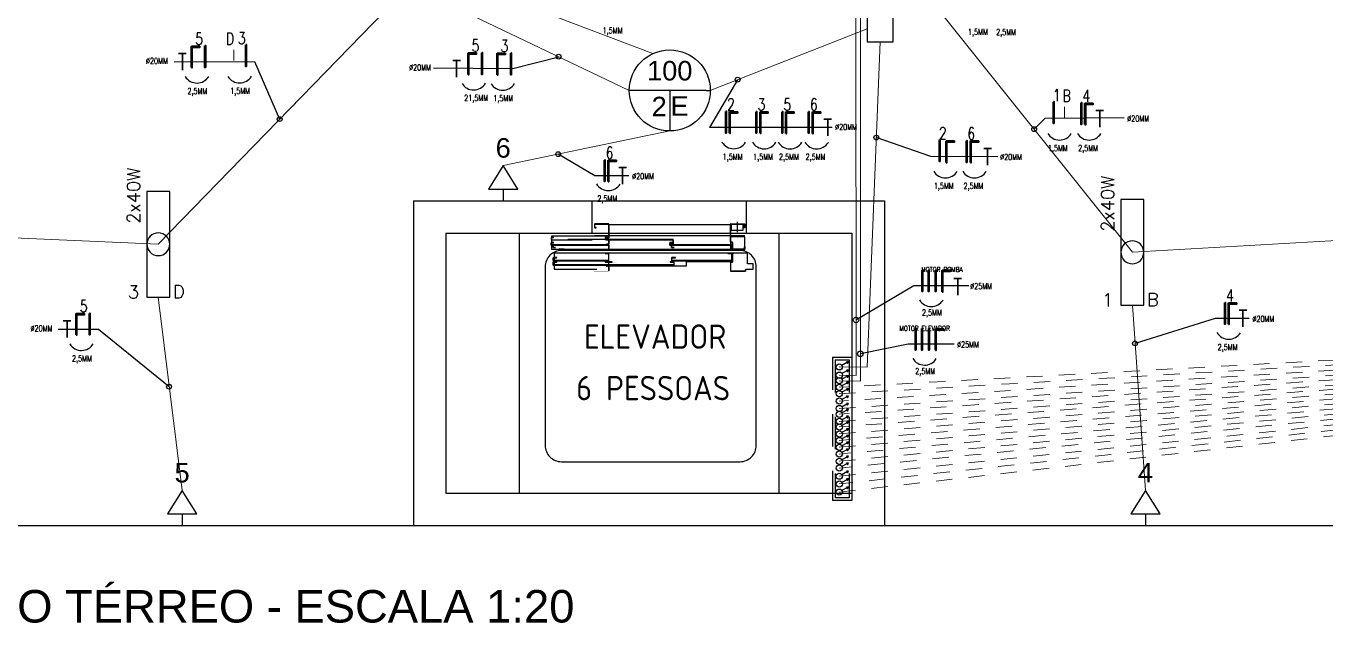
# Model space of a CAD drawing. Header units: metres. Extents: x 2999 to 3164, y 1641 to 1678.
# Drawn here: x 3008.13 to 3016.14, y 1668.8 to 1672.48 of the extents above; entities that cross this region are included whole.
import ezdxf
from ezdxf.enums import TextEntityAlignment as Align

# ---------------------------------------------------------------- set-up
doc = ezdxf.new("R2010")
doc.units = ezdxf.units.M
for name, pattern in [('CENTER', [2, 1.25, -0.25, 0.25, -0.25]), ('CONTORNO_QUADRO_T', [0.35, 0.2, -0.15]), ('HIDDEN', [0.375, 0.25, -0.125])]:
    doc.linetypes.add(name, pattern=pattern)
for name, color, linetype in [('BLOCOS', 1, 'Continuous'), ('ELE-TEXTO04', 4, 'CONTORNO_QUADRO_T'), ('ELETRODUTO EMBUTIDO PISO', 1, 'HIDDEN'), ('ELETRODUTO LUMINÁRIA', 3, 'Continuous'), ('ELETRODUTO TEXTO', 250, 'Continuous'), ('ILUMINACAO', 1, 'Continuous'), ('PAREDE', 4, 'Continuous'), ('QUADROS_E_CAIXAS', 7, 'Continuous'), ('VISTA', 251, 'Continuous')]:
    doc.layers.add(name, color=color, linetype=linetype)
doc.layers.add('ELETRODUTOS', color=5, linetype='Continuous', lineweight=20)
doc.layers.add('REDE ELETRICA', color=7, linetype='Continuous', lineweight=9)
doc.styles.add('GYN_Carimbo_Página', font='arial.ttf', dxfattribs={"height": 0.6})
doc.styles.add('GYN_Dispositivos', font='arial.ttf', dxfattribs={"height": 0.2})
doc.styles.add('ROMAND', font='romand__.ttf', dxfattribs={"width": 0.75})
doc.styles.add('ROMANS', font='ROMANS.shx', dxfattribs={"width": 0.8, "height": 0.1})
doc.styles.get("Standard").update_dxf_attribs({"font": 'arial.ttf', "height": 0.2})
doc.styles.add('TCTABELA-TXT', font='isocp.shx')

# ---------------------------------------------------------------- blocks, each defined once
blk = doc.blocks.new('*U60')
blk.add_hatch(color=256).paths.add_polyline_path([(-0.131, -0.131), (-0.097, -0.122), (-0.122, -0.097)])
blk.add_line((-0.11, -0.11), (-0.039, -0.039))
blk.add_lwpolyline([(-0.122, -0.097), (-0.131, -0.131), (-0.097, -0.122)], close=True)
blk.add_circle((0, 0), 0.055)
blk = doc.blocks.new('Lf1x201')
for p, q in [((-325, 70), (325, 70)), ((-325, -70), (-325, 70)), ((-325, 70), (325, 70)), ((325, 70), (325, -70)), ((325, -70), (-325, -70))]:
    blk.add_line(p, q)
blk.add_circle((0, 0), 70)
at = {"style": 'ROMANS', "flags": 8}
for tag, p in [('009', (293.2, 152.5)), ('001', (-316.6, -149.3))]:
    blk.add_attdef(tag, text='', height=80, dxfattribs=at).set_placement(p, align=Align.MIDDLE_CENTER)
blk.add_attdef('020', text='', height=80, dxfattribs=at).set_placement((256.1, -109.1), align=Align.TOP_LEFT)
blk = doc.blocks.new('*U62')
for p, q in [((-0.373, 0), (-0.416, 0)), ((0.373, 0), (-0.373, 0)), ((0, 0), (0, -0.373)), ((0.373, 0), (0.416, 0)), ((0, -0.373), (0, -0.416))]:
    blk.add_line(p, q)
blk.add_circle((0, 0), 0.416)
at = {"color": 7, "style": 'GYN_Dispositivos'}
blk.add_attdef('P', text='', height=0.2, dxfattribs=at).set_placement((0, 0.16), align=Align.BOTTOM_CENTER)
blk.add_attdef('CI', text='', height=0.2, dxfattribs=at).set_placement((-0.16, 0), align=Align.TOP_RIGHT)
blk.add_attdef('CM', text='', height=0.2, dxfattribs=at).set_placement((0.16, 0), align=Align.TOP_LEFT)
blk = doc.blocks.new('*U53')
for p, q in [((0, 0.36), (-0.15, 0.12)), ((0.15, 0.12), (0, 0.36)), ((-0.15, 0.12), (0.15, 0.12)), ((0, 0.12), (0, 0))]:
    blk.add_line(p, q)
at = {"layer": 'REDE ELETRICA', "style": 'GYN_Carimbo_Página'}
blk.add_attdef('CIRCUITO', text='', height=0.2, dxfattribs=at).set_placement((0, 0.542), align=Align.MIDDLE_CENTER)

msp = doc.modelspace()

# ---------------------------------------------------------------- hatches: boundary and pattern name
at = {"layer": 'BLOCOS'}
h = msp.add_hatch(color=256, dxfattribs=at)
edge = h.paths.add_edge_path()
edge.add_line((3011.705, 1671.1703), (3011.7192, 1671.1703))
edge.add_arc((3011.7192, 1671.1721), 0.00184, -90, 0)
edge.add_line((3011.721, 1671.1721), (3011.721, 1671.2563))
edge.add_arc((3011.7192, 1671.2563), 0.00184, 0, 90)
edge.add_line((3011.7192, 1671.2581), (3011.635, 1671.2581))
edge.add_arc((3011.635, 1671.2563), 0.00184, -270, -180)
edge.add_line((3011.6332, 1671.2563), (3011.6332, 1671.236))
edge.add_arc((3011.635, 1671.236), 0.00184, -180, -90)
edge.add_line((3011.635, 1671.2342), (3011.6428, 1671.2342))
edge.add_line((3011.6428, 1671.2342), (3011.6428, 1671.2354))
edge.add_line((3011.6428, 1671.2354), (3011.635, 1671.2354))
edge.add_arc((3011.635, 1671.236), 0.000639, -180, -90, ccw=False)
edge.add_line((3011.6344, 1671.236), (3011.6344, 1671.2563))
edge.add_arc((3011.635, 1671.2563), 0.000639, -270, -180, ccw=False)
edge.add_line((3011.635, 1671.2569), (3011.7192, 1671.2569))
edge.add_arc((3011.7192, 1671.2563), 0.000639, -360, -270, ccw=False)
edge.add_line((3011.7198, 1671.2563), (3011.7198, 1671.1721))
edge.add_arc((3011.7192, 1671.1721), 0.000639, -450, -360, ccw=False)
edge.add_line((3011.7192, 1671.1715), (3011.705, 1671.1715))
edge.add_line((3011.705, 1671.1715), (3011.705, 1671.1703))
h = msp.add_hatch(color=256, dxfattribs=at)
edge = h.paths.add_edge_path()
edge.add_line((3012.5477, 1671.2354), (3012.5555, 1671.2354))
edge.add_arc((3012.5555, 1671.236), 0.000639, -90, 0)
edge.add_line((3012.5561, 1671.236), (3012.5561, 1671.2563))
edge.add_arc((3012.5555, 1671.2563), 0.000639, -360, -270)
edge.add_line((3012.5555, 1671.2569), (3012.4713, 1671.2569))
edge.add_arc((3012.4713, 1671.2563), 0.000639, -270, -180)
edge.add_line((3012.4707, 1671.2563), (3012.4707, 1671.1466))
edge.add_arc((3012.4713, 1671.1466), 0.000639, -180, -90)
edge.add_line((3012.4713, 1671.146), (3012.4792, 1671.146))
edge.add_arc((3012.4792, 1671.1429), 0.00303, -360, -270, ccw=False)
edge.add_line((3012.4823, 1671.1429), (3012.4823, 1671.1051))
edge.add_arc((3012.4829, 1671.1051), 0.000639, -180, -90)
edge.add_line((3012.4829, 1671.1045), (3012.5555, 1671.1045))
edge.add_arc((3012.5555, 1671.1051), 0.000639, -90, 0)
edge.add_line((3012.5561, 1671.1051), (3012.5561, 1671.1176))
edge.add_line((3012.5561, 1671.1176), (3012.5573, 1671.1176))
edge.add_line((3012.5573, 1671.1176), (3012.5573, 1671.1051))
edge.add_arc((3012.5555, 1671.1051), 0.00184, -90, 0, ccw=False)
edge.add_line((3012.5555, 1671.1033), (3012.4829, 1671.1033))
edge.add_arc((3012.4829, 1671.1051), 0.00184, -180, -90, ccw=False)
edge.add_line((3012.4811, 1671.1051), (3012.4811, 1671.1429))
edge.add_arc((3012.4792, 1671.1429), 0.00184, -360, -270)
edge.add_line((3012.4792, 1671.1448), (3012.4713, 1671.1448))
edge.add_arc((3012.4713, 1671.1466), 0.00184, -180, -90, ccw=False)
edge.add_line((3012.4695, 1671.1466), (3012.4695, 1671.2563))
edge.add_arc((3012.4713, 1671.2563), 0.00184, -270, -180, ccw=False)
edge.add_line((3012.4713, 1671.2581), (3012.5555, 1671.2581))
edge.add_arc((3012.5555, 1671.2563), 0.00184, -360, -270, ccw=False)
edge.add_line((3012.5573, 1671.2563), (3012.5573, 1671.236))
edge.add_arc((3012.5555, 1671.236), 0.00184, -90, 0, ccw=False)
edge.add_line((3012.5555, 1671.2342), (3012.5477, 1671.2342))
edge.add_line((3012.5477, 1671.2342), (3012.5477, 1671.2354))
at = {"layer": 'BLOCOS', "linetype": 'Continuous'}
h = msp.add_hatch(color=256, dxfattribs=at)
edge = h.paths.add_edge_path()
edge.add_arc((3011.732, 1671.1737), 0.00239, -270, -180)
edge.add_line((3011.7297, 1671.1737), (3011.7297, 1671.1633))
edge.add_arc((3011.732, 1671.1633), 0.00239, -180, -90)
edge.add_line((3011.732, 1671.1609), (3012.1153, 1671.1609))
edge.add_arc((3012.1153, 1671.1597), 0.0012, -360, -270, ccw=False)
edge.add_line((3012.1164, 1671.1597), (3012.1164, 1671.1349))
edge.add_arc((3012.1153, 1671.1349), 0.0012, -90, 0, ccw=False)
edge.add_line((3012.1153, 1671.1337), (3012.1021, 1671.1337))
edge.add_line((3012.1021, 1671.1337), (3012.1021, 1671.1326))
edge.add_line((3012.1021, 1671.1326), (3012.1153, 1671.1326))
edge.add_arc((3012.1153, 1671.1349), 0.00239, -90, 0.00095)
edge.add_line((3012.1176, 1671.1349), (3012.1176, 1671.1597))
edge.add_arc((3012.1153, 1671.1597), 0.00239, -360, -270)
edge.add_line((3012.1153, 1671.1621), (3011.732, 1671.1621))
edge.add_arc((3011.732, 1671.1633), 0.0012, -180, -90, ccw=False)
edge.add_line((3011.7309, 1671.1633), (3011.7309, 1671.1737))
edge.add_arc((3011.732, 1671.1737), 0.00116, -271.91251, -178.08749, ccw=False)
edge.add_line((3011.732, 1671.1749), (3011.7432, 1671.1749))
edge.add_line((3011.7432, 1671.1749), (3011.7432, 1671.1761))
edge.add_line((3011.7432, 1671.1761), (3011.732, 1671.1761))
h = msp.add_hatch(color=256, dxfattribs=at)
edge = h.paths.add_edge_path()
edge.add_line((3012.1107, 1671.1434), (3012.1107, 1671.1425))
edge.add_line((3012.1107, 1671.1425), (3012.0975, 1671.1425))
edge.add_arc((3012.0975, 1671.1419), 0.000639, -270, -180)
edge.add_line((3012.0969, 1671.1419), (3012.0969, 1671.1279))
edge.add_arc((3012.0975, 1671.1279), 0.000639, -180, -90)
edge.add_line((3012.0975, 1671.1272), (3012.1055, 1671.1272))
edge.add_arc((3012.1055, 1671.1255), 0.00176, -360, -270, ccw=False)
edge.add_line((3012.1073, 1671.1255), (3012.1073, 1671.1135))
edge.add_arc((3012.1079, 1671.1135), 0.000639, -180, -90)
edge.add_line((3012.1079, 1671.1129), (3012.1223, 1671.1129))
edge.add_line((3012.1223, 1671.1129), (3012.1223, 1671.1119))
edge.add_line((3012.1223, 1671.1119), (3012.1079, 1671.1119))
edge.add_arc((3012.1079, 1671.1135), 0.0016, -180, -90, ccw=False)
edge.add_line((3012.1063, 1671.1135), (3012.1063, 1671.1255))
edge.add_arc((3012.1055, 1671.1255), 0.000798, 0, 90)
edge.add_line((3012.1055, 1671.1263), (3012.0975, 1671.1263))
edge.add_arc((3012.0975, 1671.1279), 0.0016, -180, -90, ccw=False)
edge.add_line((3012.0959, 1671.1279), (3012.0959, 1671.1419))
edge.add_arc((3012.0975, 1671.1419), 0.0016, -270, -180, ccw=False)
edge.add_line((3012.0975, 1671.1434), (3012.1107, 1671.1434))
h = msp.add_hatch(color=256, dxfattribs=at)
edge = h.paths.add_edge_path()
edge.add_arc((3012.0993, 1671.1401), 0.00239, -270, -180)
edge.add_line((3012.0969, 1671.1401), (3012.0969, 1671.1297))
edge.add_arc((3012.0993, 1671.1297), 0.00239, -180, -90)
edge.add_line((3012.0993, 1671.1273), (3012.4761, 1671.1273))
edge.add_arc((3012.4761, 1671.1261), 0.0012, -360, -270, ccw=False)
edge.add_line((3012.4773, 1671.1261), (3012.4773, 1671.1014))
edge.add_arc((3012.4761, 1671.1014), 0.0012, -450, -360, ccw=False)
edge.add_line((3012.4761, 1671.1002), (3012.4629, 1671.1002))
edge.add_line((3012.4629, 1671.1002), (3012.4629, 1671.099))
edge.add_line((3012.4629, 1671.099), (3012.4761, 1671.099))
edge.add_arc((3012.4761, 1671.1014), 0.00239, -90, 0.00095)
edge.add_line((3012.4785, 1671.1014), (3012.4785, 1671.1261))
edge.add_arc((3012.4761, 1671.1261), 0.00239, 0, 90)
edge.add_line((3012.4761, 1671.1285), (3012.0993, 1671.1285))
edge.add_arc((3012.0993, 1671.1297), 0.0012, -180, -90, ccw=False)
edge.add_line((3012.0981, 1671.1297), (3012.0981, 1671.1401))
edge.add_arc((3012.0992, 1671.1401), 0.00116, -271.91251, -178.08749, ccw=False)
edge.add_line((3012.0993, 1671.1413), (3012.1105, 1671.1413))
edge.add_line((3012.1105, 1671.1413), (3012.1105, 1671.1425))
edge.add_line((3012.1105, 1671.1425), (3012.0993, 1671.1425))
at = {"layer": 'BLOCOS'}
h = msp.add_hatch(color=256, dxfattribs=at)
edge = h.paths.add_edge_path()
edge.add_arc((3012.4746, 1671.0754), 0.000958, -359.99234, -270.00159, ccw=False)
edge.add_line((3012.4756, 1671.0754), (3012.4756, 1671.0332))
edge.add_arc((3012.4746, 1671.0332), 0.000958, -89.98805, -0.01195, ccw=False)
edge.add_line((3012.4746, 1671.0323), (3012.1091, 1671.0323))
edge.add_arc((3012.1091, 1671.0332), 0.000958, -179.99841, -90.00766, ccw=False)
edge.add_line((3012.1082, 1671.0332), (3012.1082, 1671.0474))
edge.add_arc((3012.1091, 1671.0474), 0.000958, -269.99234, -180.00159, ccw=False)
edge.add_line((3012.1091, 1671.0484), (3012.1302, 1671.0484))
edge.add_line((3012.1302, 1671.0484), (3012.1302, 1671.0503))
edge.add_line((3012.1302, 1671.0503), (3012.1091, 1671.0503))
edge.add_arc((3012.1091, 1671.0474), 0.00287, -269.99578, -180.00017)
edge.add_line((3012.1063, 1671.0474), (3012.1063, 1671.0332))
edge.add_arc((3012.1091, 1671.0332), 0.00287, -180.00269, -89.99731)
edge.add_line((3012.1091, 1671.0303), (3012.4756, 1671.0303))
edge.add_arc((3012.4756, 1671.0323), 0.00192, -89.48788, 0.00324)
edge.add_line((3012.4775, 1671.0323), (3012.4775, 1671.0754))
edge.add_arc((3012.4746, 1671.0754), 0.00287, -359.99781, -270.00219)
edge.add_line((3012.4746, 1671.0782), (3012.4535, 1671.0782))
edge.add_line((3012.4535, 1671.0782), (3012.4535, 1671.0763))
edge.add_line((3012.4535, 1671.0763), (3012.4746, 1671.0763))
h = msp.add_hatch(color=256, dxfattribs=at)
edge = h.paths.add_edge_path()
edge.add_arc((3012.484, 1671.0757), 0.00255, -269.99811, -180.00456)
edge.add_line((3012.4815, 1671.0757), (3012.4815, 1671.0252))
edge.add_arc((3012.4802, 1671.0252), 0.00128, -88.34804, -1.65196, ccw=False)
edge.add_line((3012.4802, 1671.024), (3012.4721, 1671.024))
edge.add_arc((3012.4721, 1671.0214), 0.00256, -269.99355, -180.00645)
edge.add_line((3012.4695, 1671.0214), (3012.4695, 1670.9689))
edge.add_arc((3012.4719, 1670.9689), 0.00239, -180.00001, -90)
edge.add_line((3012.4719, 1670.9665), (3012.5598, 1670.9665))
edge.add_arc((3012.5597, 1670.9689), 0.00239, -88.89903, 0.00506)
edge.add_line((3012.5621, 1670.9689), (3012.5621, 1670.9745))
edge.add_line((3012.5621, 1670.9745), (3012.5609, 1670.9745))
edge.add_line((3012.5609, 1670.9745), (3012.5609, 1670.9689))
edge.add_arc((3012.5597, 1670.9689), 0.0012, -87.72037, -0.02643, ccw=False)
edge.add_line((3012.5598, 1670.9677), (3012.472, 1670.9677))
edge.add_arc((3012.472, 1670.9689), 0.0012, -180.00001, -90.51712, ccw=False)
edge.add_line((3012.4708, 1670.9689), (3012.4708, 1671.0214))
edge.add_arc((3012.4721, 1671.0214), 0.00128, -269.99582, -180.00873, ccw=False)
edge.add_line((3012.4721, 1671.0227), (3012.4802, 1671.0227))
edge.add_arc((3012.4802, 1671.0252), 0.00255, -89.82909, -1.1685)
edge.add_line((3012.4828, 1671.0252), (3012.4828, 1671.0757))
edge.add_arc((3012.484, 1671.0757), 0.00128, -269.99261, -180.0165, ccw=False)
edge.add_line((3012.484, 1671.077), (3012.4873, 1671.077))
edge.add_line((3012.4873, 1671.077), (3012.4873, 1671.0782))
edge.add_line((3012.4873, 1671.0782), (3012.484, 1671.0782))
h = msp.add_hatch(color=256, dxfattribs=at)
edge = h.paths.add_edge_path()
edge.add_line((3011.7186, 1670.9665), (3011.6308, 1670.9665))
edge.add_arc((3011.6308, 1670.9689), 0.00239, -180.00233, -90.00233, ccw=False)
edge.add_line((3011.6284, 1670.9689), (3011.6284, 1670.9745))
edge.add_line((3011.6284, 1670.9745), (3011.6296, 1670.9745))
edge.add_line((3011.6296, 1670.9745), (3011.6296, 1670.9689))
edge.add_arc((3011.6308, 1670.9689), 0.0012, -180.00438, -91.56176)
edge.add_line((3011.6308, 1670.9677), (3011.7186, 1670.9677))
edge.add_arc((3011.7186, 1670.9689), 0.0012, -89.99391, -0.00123)
edge.add_line((3011.7198, 1670.9689), (3011.7198, 1670.996))
edge.add_arc((3011.7186, 1670.996), 0.0012, -359.99877, -270.01095)
edge.add_line((3011.7186, 1670.9972), (3011.705, 1670.9972))
edge.add_line((3011.705, 1670.9972), (3011.705, 1670.9984))
edge.add_line((3011.705, 1670.9984), (3011.7186, 1670.9984))
edge.add_arc((3011.7187, 1670.9961), 0.00231, -362.16512, -267.83488, ccw=False)
edge.add_line((3011.721, 1670.996), (3011.721, 1670.9689))
edge.add_arc((3011.7186, 1670.9689), 0.0024, -449.8635, -359.99549, ccw=False)
h = msp.add_hatch(color=256, dxfattribs=at)
edge = h.paths.add_edge_path()
edge.add_arc((3012.1194, 1671.0069), 0.00287, -89.99435, -0.00565)
edge.add_line((3012.1222, 1671.0069), (3012.1222, 1671.0211))
edge.add_arc((3012.1194, 1671.0211), 0.00287, -359.99781, -270.00219)
edge.add_line((3012.1194, 1671.024), (3012.0983, 1671.024))
edge.add_line((3012.0983, 1671.024), (3012.0983, 1671.022))
edge.add_line((3012.0983, 1671.022), (3012.1194, 1671.022))
edge.add_arc((3012.1194, 1671.0211), 0.000958, -359.98805, -270.01195, ccw=False)
edge.add_line((3012.1203, 1671.0211), (3012.1203, 1671.0069))
edge.add_arc((3012.1194, 1671.0069), 0.000958, -89.97768, -0.02232, ccw=False)
edge.add_line((3012.1194, 1671.0059), (3011.7507, 1671.0059))
edge.add_arc((3011.7507, 1671.0069), 0.000958, -179.97768, -90.02232, ccw=False)
edge.add_line((3011.7497, 1671.0069), (3011.7497, 1671.0211))
edge.add_arc((3011.7507, 1671.0211), 0.000958, -269.98805, -180.01195, ccw=False)
edge.add_line((3011.7507, 1671.022), (3011.7718, 1671.022))
edge.add_line((3011.7718, 1671.022), (3011.7718, 1671.024))
edge.add_line((3011.7718, 1671.024), (3011.7507, 1671.024))
edge.add_arc((3011.7507, 1671.0211), 0.00287, -269.99781, -180.00219)
edge.add_line((3011.7478, 1671.0211), (3011.7478, 1671.0069))
edge.add_arc((3011.7507, 1671.0069), 0.00287, -179.99435, -90.00565)
edge.add_line((3011.7507, 1671.004), (3012.1194, 1671.004))

# ---------------------------------------------------------------- linework, layer by layer
for p, q in [((3011.1678, 1671.2008), (3011.1678, 1669.6008)), ((3012.7678, 1671.2008), (3012.7678, 1669.6008)), ((3007.2928, 1669.4008), (3010.5178, 1669.4008)), ((3013.4178, 1669.4008), (3016.6428, 1669.4008))]:
    msp.add_line(p, q)
for p, q in [((3011.6332, 1671.2563), (3011.6332, 1671.236)), ((3011.6344, 1671.236), (3011.6344, 1671.2563)), ((3011.7192, 1671.2581), (3011.635, 1671.2581)), ((3011.635, 1671.2569), (3011.7192, 1671.2569)), ((3011.6428, 1671.2354), (3011.635, 1671.2354)), ((3011.635, 1671.2342), (3011.6428, 1671.2342)), ((3011.6428, 1671.2342), (3011.6428, 1671.2354)), ((3011.7198, 1671.2563), (3011.7198, 1671.1721)), ((3011.721, 1671.1721), (3011.721, 1671.2563)), ((3011.721, 1671.1647), (3011.721, 1671.2553)), ((3011.721, 1671.2553), (3012.4695, 1671.2553)), ((3012.4695, 1671.1466), (3012.4695, 1671.2563)), ((3012.4695, 1671.2553), (3012.4695, 1671.1285)), ((3012.4707, 1671.2563), (3012.4707, 1671.1466)), ((3012.4713, 1671.2581), (3012.5555, 1671.2581)), ((3012.5555, 1671.2569), (3012.4713, 1671.2569)), ((3012.5477, 1671.2354), (3012.5555, 1671.2354)), ((3012.5477, 1671.2342), (3012.5477, 1671.2354)), ((3012.5555, 1671.2342), (3012.5477, 1671.2342)), ((3012.5561, 1671.236), (3012.5561, 1671.2563)), ((3012.5573, 1671.2563), (3012.5573, 1671.236)), ((3011.7198, 1671.1831), (3011.368, 1671.1831)), ((3011.368, 1671.1831), (3011.368, 1671.1033)), ((3011.6332, 1671.1863), (3012.5573, 1671.1863)), ((3011.6997, 1671.1737), (3011.6997, 1671.1633)), ((3011.7009, 1671.1633), (3011.7009, 1671.1737)), ((3011.7132, 1671.1761), (3011.702, 1671.1761)), ((3011.702, 1671.1749), (3011.7132, 1671.1749)), ((3012.1153, 1671.1621), (3011.702, 1671.1621)), ((3011.702, 1671.1609), (3012.1153, 1671.1609)), ((3011.7192, 1671.1715), (3011.705, 1671.1715)), ((3011.705, 1671.1715), (3011.705, 1671.1703)), ((3011.705, 1671.1703), (3011.7192, 1671.1703)), ((3011.7132, 1671.1749), (3011.7132, 1671.1761)), ((3011.721, 1671.1001), (3011.721, 1671.1863)), ((3012.1164, 1671.1597), (3012.1164, 1671.1349)), ((3012.1176, 1671.1349), (3012.1176, 1671.1597)), ((3012.5573, 1671.1783), (3012.4707, 1671.1783)), ((3012.4713, 1671.146), (3012.4792, 1671.146)), ((3012.5573, 1671.0985), (3012.5573, 1671.1783)), ((3011.368, 1671.1272), (3011.376, 1671.1272)), ((3011.376, 1671.1263), (3011.368, 1671.1263)), ((3011.368, 1671.1033), (3011.4461, 1671.1033)), ((3011.7186, 1671.1285), (3011.3686, 1671.1285)), ((3011.3686, 1671.1273), (3011.7186, 1671.1273)), ((3011.3768, 1671.1135), (3011.3768, 1671.1255)), ((3011.3778, 1671.1255), (3011.3778, 1671.1135)), ((3011.3784, 1671.1129), (3011.3928, 1671.1129)), ((3011.3928, 1671.1119), (3011.3784, 1671.1119)), ((3012.5741, 1671.0782), (3011.3838, 1671.0782)), ((3011.3838, 1671.0782), (3011.3838, 1670.9793)), ((3011.3928, 1671.1129), (3011.3928, 1671.1119)), ((3011.4461, 1671.1033), (3011.4175, 1671.1047)), ((3011.4181, 1671.1047), (3011.4196, 1671.1033)), ((3011.4196, 1671.1033), (3011.7198, 1671.1033)), ((3011.7181, 1671.0782), (3011.6971, 1671.0782)), ((3011.6971, 1671.0782), (3011.6971, 1671.0763)), ((3011.6971, 1671.0763), (3011.7181, 1671.0763)), ((3011.7186, 1671.1337), (3011.7054, 1671.1337)), ((3011.7054, 1671.1337), (3011.7054, 1671.1326)), ((3011.7054, 1671.1326), (3011.7186, 1671.1326)), ((3011.7186, 1671.1002), (3011.7054, 1671.1002)), ((3011.7054, 1671.1002), (3011.7054, 1671.099)), ((3011.7054, 1671.099), (3011.7186, 1671.099)), ((3011.7191, 1671.0754), (3011.7191, 1671.0332)), ((3011.7198, 1671.1261), (3011.7198, 1671.1014)), ((3011.721, 1671.1014), (3011.721, 1671.1261)), ((3011.721, 1671.0985), (3011.721, 1671.1001)), ((3011.721, 1671.1001), (3012.4695, 1671.1001)), ((3012.4629, 1671.1001), (3011.721, 1671.1001)), ((3012.4695, 1671.0985), (3011.721, 1671.0985)), ((3011.721, 1671.0323), (3011.721, 1671.0754)), ((3012.0959, 1671.1279), (3012.0959, 1671.1419)), ((3012.0969, 1671.1419), (3012.0969, 1671.1279)), ((3012.0969, 1671.1401), (3012.0969, 1671.1297)), ((3012.0975, 1671.1434), (3012.1107, 1671.1434)), ((3012.1107, 1671.1425), (3012.0975, 1671.1425)), ((3012.0975, 1671.1272), (3012.1055, 1671.1272)), ((3012.1055, 1671.1263), (3012.0975, 1671.1263)), ((3012.0981, 1671.1297), (3012.0981, 1671.1401)), ((3012.1105, 1671.1425), (3012.0993, 1671.1425)), ((3012.0993, 1671.1413), (3012.1105, 1671.1413)), ((3012.4761, 1671.1285), (3012.0993, 1671.1285)), ((3012.0993, 1671.1273), (3012.4761, 1671.1273)), ((3012.1153, 1671.1337), (3012.1021, 1671.1337)), ((3012.1021, 1671.1337), (3012.1021, 1671.1326)), ((3012.1021, 1671.1326), (3012.1153, 1671.1326)), ((3012.1063, 1671.1135), (3012.1063, 1671.1255)), ((3012.1073, 1671.1255), (3012.1073, 1671.1135)), ((3012.1079, 1671.1129), (3012.1223, 1671.1129)), ((3012.1223, 1671.1119), (3012.1079, 1671.1119)), ((3012.1105, 1671.1413), (3012.1105, 1671.1425)), ((3012.1107, 1671.1434), (3012.1107, 1671.1425)), ((3012.1223, 1671.1129), (3012.1223, 1671.1119)), ((3012.4746, 1671.0782), (3012.4535, 1671.0782)), ((3012.4535, 1671.0782), (3012.4535, 1671.0763)), ((3012.4535, 1671.0763), (3012.4746, 1671.0763)), ((3012.4761, 1671.1002), (3012.4629, 1671.1002)), ((3012.4629, 1671.1002), (3012.4629, 1671.099)), ((3012.4629, 1671.099), (3012.4761, 1671.099)), ((3012.4695, 1671.1273), (3012.4695, 1671.1002)), ((3012.4695, 1671.1001), (3012.4695, 1671.0985)), ((3012.4695, 1671.0985), (3012.5573, 1671.0985)), ((3012.4792, 1671.1448), (3012.4713, 1671.1448)), ((3012.4756, 1671.0754), (3012.4756, 1671.0332)), ((3012.4773, 1671.1261), (3012.4773, 1671.1014)), ((3012.4775, 1671.0323), (3012.4775, 1671.0754)), ((3012.4785, 1671.1014), (3012.4785, 1671.1261)), ((3012.4811, 1671.1051), (3012.4811, 1671.1429)), ((3012.4815, 1671.0757), (3012.4815, 1671.0252)), ((3012.4823, 1671.1429), (3012.4823, 1671.1051)), ((3012.4828, 1671.0252), (3012.4828, 1671.0757)), ((3012.4829, 1671.1045), (3012.5555, 1671.1045)), ((3012.5555, 1671.1033), (3012.4829, 1671.1033)), ((3012.4873, 1671.0782), (3012.484, 1671.0782)), ((3012.484, 1671.077), (3012.4873, 1671.077)), ((3012.4873, 1671.077), (3012.4873, 1671.0782)), ((3012.5561, 1671.1051), (3012.5561, 1671.1176)), ((3012.5561, 1671.1176), (3012.5573, 1671.1176)), ((3012.5573, 1671.1176), (3012.5573, 1671.1051)), ((3012.5741, 1671.012), (3012.5741, 1671.0782)), ((3011.3766, 1671.0474), (3011.3766, 1671.0332)), ((3011.3766, 1671.0211), (3011.3766, 1671.0069)), ((3011.3785, 1671.0332), (3011.3785, 1671.0474)), ((3011.3785, 1671.0069), (3011.3785, 1671.0211)), ((3011.4005, 1671.0503), (3011.3795, 1671.0503)), ((3011.3795, 1671.0484), (3011.4005, 1671.0484)), ((3011.7181, 1671.0323), (3011.3795, 1671.0323)), ((3011.3795, 1671.0303), (3011.7191, 1671.0303)), ((3011.4005, 1671.024), (3011.3795, 1671.024)), ((3011.3795, 1671.022), (3011.4005, 1671.022)), ((3011.7181, 1671.0059), (3011.3795, 1671.0059)), ((3011.3795, 1671.004), (3011.7181, 1671.004)), ((3011.4005, 1671.0484), (3011.4005, 1671.0503)), ((3011.4005, 1671.022), (3011.4005, 1671.024)), ((3011.7181, 1671.024), (3011.6971, 1671.024)), ((3011.6971, 1671.024), (3011.6971, 1671.022)), ((3011.6971, 1671.022), (3011.7181, 1671.022)), ((3011.705, 1670.9972), (3011.705, 1670.9984)), ((3011.705, 1670.9984), (3011.7186, 1670.9984)), ((3012.1973, 1670.9984), (3011.705, 1670.9984)), ((3011.7186, 1670.9972), (3011.705, 1670.9972)), ((3011.7178, 1671.0211), (3011.7178, 1671.0069)), ((3011.7191, 1671.0211), (3011.7191, 1671.0069)), ((3011.7197, 1671.0069), (3011.7197, 1671.0211)), ((3011.7198, 1670.9689), (3011.7198, 1670.996)), ((3011.7198, 1670.9689), (3011.7198, 1670.996)), ((3011.7418, 1671.024), (3011.7207, 1671.024)), ((3011.7207, 1671.022), (3011.7418, 1671.022)), ((3012.1194, 1671.0059), (3011.7207, 1671.0059)), ((3011.7207, 1671.004), (3012.1194, 1671.004)), ((3011.721, 1671.0069), (3011.721, 1671.0211)), ((3011.721, 1670.996), (3011.721, 1670.9689)), ((3011.7418, 1671.022), (3011.7418, 1671.024)), ((3012.1194, 1671.024), (3012.0983, 1671.024)), ((3012.0983, 1671.024), (3012.0983, 1671.022)), ((3012.0983, 1671.022), (3012.1194, 1671.022)), ((3012.1063, 1671.0474), (3012.1063, 1671.0332)), ((3012.1082, 1671.0332), (3012.1082, 1671.0474)), ((3012.1302, 1671.0503), (3012.1091, 1671.0503)), ((3012.1091, 1671.0484), (3012.1302, 1671.0484)), ((3012.4746, 1671.0323), (3012.1091, 1671.0323)), ((3012.1091, 1671.0303), (3012.4756, 1671.0303)), ((3012.1203, 1671.0211), (3012.1203, 1671.0069)), ((3012.1222, 1671.0069), (3012.1222, 1671.0211)), ((3012.1222, 1671.014), (3012.1222, 1671.0211)), ((3012.1302, 1671.0484), (3012.1302, 1671.0503)), ((3012.4721, 1671.024), (3012.1973, 1671.024)), ((3012.1973, 1671.024), (3012.1973, 1670.9984)), ((3012.4695, 1671.0214), (3012.4695, 1670.9689)), ((3012.4708, 1670.9689), (3012.4708, 1671.0214)), ((3012.4802, 1671.024), (3012.4721, 1671.024)), ((3012.4721, 1671.0227), (3012.4802, 1671.0227)), ((3012.6092, 1671.012), (3012.5741, 1671.012)), ((3012.6092, 1670.9793), (3012.6092, 1671.012)), ((3011.3838, 1670.9793), (3011.6463, 1670.9793)), ((3012.4719, 1670.9665), (3012.5598, 1670.9665)), ((3012.5598, 1670.9677), (3012.472, 1670.9677)), ((3012.5621, 1670.9745), (3012.5609, 1670.9745)), ((3012.5609, 1670.9745), (3012.5609, 1670.9689)), ((3012.5621, 1670.9689), (3012.5621, 1670.9745)), ((3012.564, 1670.9665), (3012.564, 1670.9793)), ((3012.564, 1670.9793), (3012.6092, 1670.9793))]:
    msp.add_line(p, q, dxfattribs=at)
at = {"layer": 'BLOCOS', "linetype": 'Continuous'}
for p, q in [((3012.4723, 1671.2585), (3012.5505, 1671.2585)), ((3012.4723, 1671.2569), (3012.4723, 1671.2585)), ((3012.5505, 1671.2569), (3012.4723, 1671.2569)), ((3012.4763, 1671.2569), (3012.5465, 1671.2569)), ((3012.4763, 1671.217), (3012.4763, 1671.2569)), ((3012.5465, 1671.2569), (3012.5465, 1671.217)), ((3012.5505, 1671.2585), (3012.5505, 1671.2569)), ((3012.5465, 1671.217), (3012.4763, 1671.217))]:
    msp.add_line(p, q, dxfattribs=at)
at = {"layer": 'BLOCOS', "linetype": 'CENTER'}
msp.add_line((3012.5114, 1671.2706), (3012.5114, 1671.2076), dxfattribs=at)
at = {"layer": 'BLOCOS', "linetype": 'HIDDEN'}
for p, q in [((3011.3662, 1671.1737), (3011.3662, 1671.1633)), ((3011.3674, 1671.1633), (3011.3674, 1671.1737)), ((3011.3798, 1671.1761), (3011.3686, 1671.1761)), ((3011.3686, 1671.1749), (3011.3798, 1671.1749)), ((3011.7186, 1671.1621), (3011.3686, 1671.1621)), ((3011.3686, 1671.1609), (3011.7186, 1671.1609)), ((3011.3798, 1671.1749), (3011.3798, 1671.1761)), ((3011.7198, 1671.1597), (3011.7198, 1671.1349)), ((3011.721, 1671.1349), (3011.721, 1671.1597)), ((3011.3662, 1671.1401), (3011.3662, 1671.1297)), ((3011.3665, 1671.1279), (3011.3665, 1671.1419)), ((3011.3674, 1671.1419), (3011.3674, 1671.1279)), ((3011.3674, 1671.1297), (3011.3674, 1671.1401)), ((3011.368, 1671.1434), (3011.3812, 1671.1434)), ((3011.3812, 1671.1425), (3011.368, 1671.1425)), ((3011.3798, 1671.1425), (3011.3686, 1671.1425)), ((3011.3686, 1671.1413), (3011.3798, 1671.1413)), ((3011.3798, 1671.1413), (3011.3798, 1671.1425)), ((3011.3812, 1671.1434), (3011.3812, 1671.1425))]:
    msp.add_line(p, q, dxfattribs=at)
at = {"layer": 'BLOCOS'}
msp.add_lwpolyline([(3011.3283, 1670.9938), (3011.3283, 1669.8938, 0.414214), (3011.4283, 1669.7938), (3012.5283, 1669.7938, 0.414214), (3012.6283, 1669.8938), (3012.6283, 1670.9938, 0.414214), (3012.5283, 1671.0938), (3011.4283, 1671.0938, 0.414214)], format="xyb", close=True, dxfattribs=at)
for centre, radius, start, end in [((3011.635, 1671.2563), 0.00184, 90, 180), ((3011.635, 1671.236), 0.00184, 180, 270), ((3011.635, 1671.2563), 0.000639, 90, 180), ((3011.635, 1671.236), 0.000639, 180, 270), ((3011.7192, 1671.2563), 0.00184, 360, 90), ((3011.7192, 1671.2563), 0.000639, 360, 90), ((3012.4713, 1671.2563), 0.00184, 90, 180), ((3012.4713, 1671.2563), 0.000639, 90, 180), ((3012.5555, 1671.2563), 0.00184, 0, 90), ((3012.5555, 1671.2563), 0.000639, 0, 90), ((3012.5555, 1671.236), 0.000639, 270, 360), ((3012.5555, 1671.236), 0.00184, 270, 360), ((3011.702, 1671.1737), 0.00239, 90, 180), ((3011.702, 1671.1633), 0.00239, 180, 270), ((3011.702, 1671.1737), 0.00116, 88.08749, 181.91251), ((3011.702, 1671.1633), 0.0012, 180, 270), ((3011.7192, 1671.1721), 0.00184, 270, 0), ((3011.7192, 1671.1721), 0.000639, 270, 0), ((3012.1153, 1671.1597), 0.00239, 0, 90), ((3012.1153, 1671.1597), 0.0012, 0, 90), ((3012.4713, 1671.1466), 0.00184, 180, 270), ((3012.4713, 1671.1466), 0.000639, 180, 270), ((3012.4792, 1671.1429), 0.00303, 0, 90), ((3011.3686, 1671.1297), 0.00239, 180, 270), ((3011.368, 1671.1279), 0.0016, 180, 270), ((3011.3686, 1671.1297), 0.0012, 180, 270), ((3011.368, 1671.1279), 0.000639, 180, 270), ((3011.376, 1671.1255), 0.00176, 360, 90), ((3011.376, 1671.1255), 0.000798, 0, 90), ((3011.3784, 1671.1135), 0.0016, 180, 270), ((3011.3784, 1671.1135), 0.000639, 180, 270), ((3011.4178, 1671.1044), 0.000439, 45.00259, 134.99741), ((3011.7181, 1671.0754), 0.00287, 0.00219, 89.99781), ((3011.7181, 1671.0754), 0.000958, 0.00766, 89.99841), ((3011.7186, 1671.1349), 0.0012, 270, 360), ((3011.7186, 1671.1349), 0.00239, 270, 0.00095), ((3011.7186, 1671.1261), 0.00239, 0, 90), ((3011.7186, 1671.1261), 0.0012, 360, 90), ((3011.7186, 1671.1014), 0.0012, 270, 0), ((3011.7186, 1671.1014), 0.00239, 270, 0.00095), ((3012.0975, 1671.1419), 0.0016, 90, 180), ((3012.0975, 1671.1279), 0.0016, 180, 270), ((3012.0993, 1671.1401), 0.00239, 90, 180), ((3012.0975, 1671.1419), 0.000639, 90, 180), ((3012.0993, 1671.1297), 0.00239, 180, 270), ((3012.0975, 1671.1279), 0.000639, 180, 270), ((3012.0992, 1671.1401), 0.00116, 88.08749, 181.91251), ((3012.0993, 1671.1297), 0.0012, 180, 270), ((3012.1055, 1671.1255), 0.00176, 360, 90), ((3012.1055, 1671.1255), 0.000798, 0, 90), ((3012.1079, 1671.1135), 0.0016, 180, 270), ((3012.1079, 1671.1135), 0.000639, 180, 270), ((3012.1153, 1671.1349), 0.0012, 270, 360), ((3012.1153, 1671.1349), 0.00239, 270, 0.00095), ((3012.4746, 1671.0754), 0.00287, 0.00219, 89.99781), ((3012.4746, 1671.0754), 0.000958, 0.00766, 89.99841), ((3012.4761, 1671.1261), 0.00239, 360, 90), ((3012.4761, 1671.1261), 0.0012, 360, 90), ((3012.4761, 1671.1014), 0.0012, 270, 0), ((3012.4761, 1671.1014), 0.00239, 270, 0.00095), ((3012.4792, 1671.1429), 0.00184, 0, 90), ((3012.4829, 1671.1051), 0.00184, 180, 270), ((3012.484, 1671.0757), 0.00255, 90.00189, 179.99544), ((3012.4829, 1671.1051), 0.000639, 180, 270), ((3012.484, 1671.0757), 0.00128, 90.00739, 179.9835), ((3012.5555, 1671.1051), 0.000639, 270, 360), ((3012.5555, 1671.1051), 0.00184, 270, 360), ((3011.3795, 1671.0474), 0.00287, 90.00422, 179.99983), ((3011.3795, 1671.0332), 0.00287, 179.99731, 270.00269), ((3011.3795, 1671.0211), 0.00287, 90.00219, 179.99781), ((3011.3795, 1671.0069), 0.00287, 180.00219, 269.99781), ((3011.3795, 1671.0474), 0.000958, 90.00766, 179.99841), ((3011.3795, 1671.0332), 0.000958, 180.00159, 269.99234), ((3011.3795, 1671.0211), 0.000958, 90.00396, 179.99155), ((3011.3795, 1671.0069), 0.000958, 180.01195, 269.98805), ((3011.7207, 1671.0211), 0.00287, 90.00219, 179.99781), ((3011.7207, 1671.0069), 0.00287, 180.00565, 269.99435), ((3011.7181, 1671.0332), 0.000958, 270.01195, 359.98805), ((3011.7181, 1671.0211), 0.00287, 0.00219, 89.99781), ((3011.7181, 1671.0211), 0.000958, 0.01195, 89.98805), ((3011.7181, 1671.0069), 0.00287, 270.00565, 359.99435), ((3011.7181, 1671.0069), 0.000958, 270.02232, 359.97768), ((3011.7187, 1670.9961), 0.00231, 357.83488, 92.16512), ((3011.7186, 1670.996), 0.0012, 0.00123, 89.98905), ((3011.7191, 1671.0323), 0.00192, 270.51212, 0.00324), ((3011.7207, 1671.0211), 0.000958, 90.01195, 179.98805), ((3011.7207, 1671.0069), 0.000958, 180.02232, 269.97768), ((3012.1091, 1671.0474), 0.00287, 90.00422, 179.99983), ((3012.1091, 1671.0332), 0.00287, 179.99731, 270.00269), ((3012.1091, 1671.0474), 0.000958, 90.00766, 179.99841), ((3012.1091, 1671.0332), 0.000958, 180.00159, 269.99234), ((3012.1194, 1671.0211), 0.00287, 0.00219, 89.99781), ((3012.1194, 1671.0211), 0.000958, 0.01195, 89.98805), ((3012.1194, 1671.0069), 0.00287, 270.00565, 359.99435), ((3012.1194, 1671.0069), 0.000958, 270.02232, 359.97768), ((3012.4721, 1671.0214), 0.00256, 90.00645, 179.99355), ((3012.4721, 1671.0214), 0.00128, 90.00418, 179.99127), ((3012.4746, 1671.0332), 0.000958, 270.01195, 359.98805), ((3012.4756, 1671.0323), 0.00192, 270.51212, 0.00324), ((3012.4802, 1671.0252), 0.00128, 271.65196, 358.34804), ((3012.4802, 1671.0252), 0.00255, 270.17091, 358.8315), ((3012.4719, 1670.9689), 0.00239, 179.99999, 270), ((3012.472, 1670.9689), 0.0012, 179.99999, 269.48288), ((3012.5597, 1670.9689), 0.00239, 271.10097, 0.00506), ((3012.5597, 1670.9689), 0.0012, 272.27963, 359.97357)]:
    msp.add_arc(centre, radius, start, end, dxfattribs=at)
at = {"layer": 'BLOCOS', "linetype": 'HIDDEN'}
for centre, radius, start, end in [((3011.3686, 1671.1737), 0.00239, 90, 180), ((3011.3686, 1671.1633), 0.00239, 180, 270), ((3011.3686, 1671.1737), 0.00116, 88.08749, 181.91251), ((3011.3686, 1671.1633), 0.0012, 180, 270), ((3011.7186, 1671.1597), 0.00239, 0, 90), ((3011.7186, 1671.1597), 0.0012, 0, 90), ((3011.3686, 1671.1401), 0.00239, 90, 180), ((3011.368, 1671.1419), 0.0016, 90, 180), ((3011.368, 1671.1419), 0.000639, 90, 180), ((3011.3686, 1671.1401), 0.00116, 88.08749, 181.91251)]:
    msp.add_arc(centre, radius, start, end, dxfattribs=at)
at = {"layer": 'ELETRODUTO EMBUTIDO PISO', "color": 1, "linetype": 'CONTORNO_QUADRO_T', "lineweight": 5, "ltscale": 0.005}
for p, q in [((3019.9833, 1670.6278), (3013.1395, 1670.2522)), ((3013.1395, 1670.2119), (3019.9833, 1670.6114)), ((3019.9833, 1670.5941), (3013.1395, 1670.1673)), ((3013.1395, 1670.1213), (3019.9833, 1670.5792)), ((3019.9833, 1670.5635), (3013.1395, 1670.0854)), ((3013.1395, 1670.0422), (3019.9833, 1670.5436)), ((3019.9833, 1670.5285), (3013.1395, 1670.0077)), ((3013.1395, 1669.9646), (3019.9833, 1670.514)), ((3019.9833, 1670.4978), (3013.1395, 1669.9243)), ((3013.1395, 1669.8826), (3019.9833, 1670.4806)), ((3019.9833, 1670.4638), (3013.1395, 1669.8409)), ((3013.1395, 1669.7964), (3019.9833, 1670.448)), ((3019.9833, 1670.4315), (3013.1395, 1669.7547)), ((3013.1395, 1669.7043), (3019.9833, 1670.4138)), ((3019.9833, 1670.4012), (3013.1395, 1669.6569)), ((3013.1395, 1669.6063), (3019.9833, 1670.3877))]:
    msp.add_line(p, q, dxfattribs=at)
at = {"layer": 'ELETRODUTO LUMINÁRIA'}
msp.add_lwpolyline([(3013.3116, 1672.3798), (3013.4716, 1672.3798), (3013.4716, 1672.5398), (3013.3116, 1672.5398)], close=True, dxfattribs=at)
at = {"layer": 'ELETRODUTO TEXTO', "linetype": 'Continuous', "ltscale": 0.005}
for p, q in [((3011.1302, 1672.2147), (3011.412, 1672.2875)), ((3009.5386, 1672.2573), (3009.6936, 1671.9033)), ((3012.5135, 1672.1461), (3012.3408, 1671.8516)), ((3014.4045, 1671.906), (3014.3395, 1671.8412)), ((3013.7028, 1671.6727), (3013.3676, 1671.7893)), ((3011.6345, 1671.5539), (3011.409, 1671.6874)), ((3013.5985, 1670.8759), (3013.2425, 1670.6662)), ((3015.4541, 1670.6753), (3014.9607, 1670.5223)), ((3008.5772, 1670.61), (3009.0127, 1670.256)), ((3013.5629, 1670.5167), (3013.2692, 1670.458))]:
    msp.add_line(p, q, dxfattribs=at)
at = {"layer": 'ELETRODUTO TEXTO', "linetype": 'Continuous'}
for p, q in [((3009.045, 1672.2556), (3009.5389, 1672.2573)), ((3010.641, 1672.2198), (3011.1302, 1672.2147)), ((3014.8937, 1671.9111), (3014.4045, 1671.906)), ((3013.0957, 1671.8511), (3012.3408, 1671.8516)), ((3014.1155, 1671.6713), (3013.7025, 1671.6727)), ((3011.8433, 1671.5531), (3011.6345, 1671.5539)), ((3013.9367, 1670.8773), (3013.5985, 1670.8759)), ((3015.6629, 1670.6745), (3015.4541, 1670.6753)), ((3008.3306, 1670.6092), (3008.5775, 1670.61)), ((3013.8472, 1670.518), (3013.5629, 1670.5167))]:
    msp.add_line(p, q, dxfattribs=at)
at = {"layer": 'ELETRODUTO TEXTO', "linetype": 'Continuous', "ltscale": 0.005}
for centre, radius in [((3011.412, 1672.2875), 0.0149), ((3012.5135, 1672.1461), 0.0149), ((3009.6936, 1671.9033), 0.0149), ((3013.3676, 1671.7893), 0.0149), ((3014.3395, 1671.8412), 0.0149), ((3011.409, 1671.6874), 0.0149), ((3013.2425, 1670.6662), 0.017), ((3014.9607, 1670.5223), 0.0149), ((3013.2692, 1670.458), 0.017), ((3009.0127, 1670.256), 0.0149)]:
    msp.add_circle(centre, radius, dxfattribs=at)
at = {"layer": 'ELETRODUTO TEXTO'}
for centre, start, end in [((3009.1842, 1672.2101), 211.91936, 329.0111), ((3009.4473, 1672.2104), 211.91936, 329.0111), ((3010.8885, 1672.1674), 211.91936, 329.0111), ((3011.0671, 1672.1655), 211.91936, 329.0111), ((3014.496, 1671.8591), 210.9889, 328.08064), ((3014.6784, 1671.859), 210.9889, 328.08064), ((3012.4901, 1671.8055), 210.9889, 328.08064), ((3012.6773, 1671.8052), 210.9889, 328.08064), ((3012.8367, 1671.8051), 210.9889, 328.08064), ((3013.0003, 1671.8049), 210.9889, 328.08064), ((3013.7941, 1671.6258), 210.9889, 328.08064), ((3013.9727, 1671.6258), 210.9889, 328.08064), ((3011.718, 1671.5478), 210.9889, 328.08064), ((3013.7063, 1670.8337), 210.9889, 328.08064), ((3015.5376, 1670.633), 210.9889, 328.08064), ((3008.4737, 1670.5636), 211.91936, 329.0111), ((3013.6649, 1670.4732), 210.9889, 328.08064)]:
    msp.add_arc(centre, 0.0848, start, end, dxfattribs=at)
at = {"layer": 'ELETRODUTOS', "ltscale": 0.005}
for p, q in [((3013.2422, 1673.5468), (3013.2426, 1670.3252)), ((3013.2692, 1673.5223), (3013.2692, 1670.2904)), ((3013.5042, 1672.8887), (3014.9441, 1671.083)), ((3010.4406, 1672.6738), (3008.9465, 1671.1327)), ((3011.8461, 1672.08), (3010.5178, 1672.715)), ((3011.9913, 1672.3066), (3010.8459, 1672.7415)), ((3013.3116, 1672.4598), (3012.3451, 1672.08)), ((3013.3916, 1672.3798), (3013.3103, 1670.3755)), ((3008.9465, 1671.1327), (3005.4803, 1671.2883)), ((3014.9441, 1671.083), (3018.4553, 1671.2883)), ((3008.9465, 1670.8077), (3009.0933, 1669.6168)), ((3014.9441, 1670.758), (3015.0246, 1669.6168)), ((3013.1395, 1670.3776), (3013.3103, 1670.3755)), ((3013.1395, 1670.3267), (3013.2426, 1670.3252)), ((3013.1395, 1670.2924), (3013.2731, 1670.2904))]:
    msp.add_line(p, q, dxfattribs=at)
msp.add_lwpolyline([(3011.07, 1671.6168), (3012.0956, 1671.8305)], dxfattribs=at)
at = {"layer": 'PAREDE', "linetype": 'Continuous'}
for p, q in [((3010.5178, 1671.4008), (3010.5178, 1669.4008)), ((3013.4178, 1671.4008), (3013.4178, 1669.4008)), ((3010.7178, 1671.2008), (3010.7178, 1669.6008)), ((3013.2178, 1671.2008), (3013.2178, 1669.6008))]:
    msp.add_line(p, q, dxfattribs=at)
at = {"layer": 'PAREDE'}
for p, q in [((3010.5178, 1671.4008), (3011.6178, 1671.4008)), ((3011.6178, 1671.2008), (3011.6178, 1671.4008)), ((3012.5678, 1671.4008), (3013.4178, 1671.4008)), ((3012.5678, 1671.2008), (3012.5678, 1671.4008)), ((3010.7178, 1671.2008), (3011.6178, 1671.2008)), ((3012.5678, 1671.2008), (3013.2178, 1671.2008)), ((3010.7178, 1669.6008), (3013.2178, 1669.6008)), ((3010.5178, 1669.4008), (3013.4178, 1669.4008))]:
    msp.add_line(p, q, dxfattribs=at)
at = {"layer": 'QUADROS_E_CAIXAS', "linetype": 'CONTORNO_QUADRO_T'}
for p, q in [((3013.0975, 1670.4365), (3013.0975, 1669.5541)), ((3013.0975, 1670.4365), (3013.2163, 1670.4365)), ((3013.2163, 1670.4365), (3013.2163, 1669.5541)), ((3013.114, 1670.4201), (3013.114, 1669.5705)), ((3013.114, 1670.4201), (3013.1998, 1670.4201)), ((3013.1998, 1670.4201), (3013.1998, 1669.5705)), ((3013.2163, 1669.5541), (3013.0975, 1669.5541)), ((3013.1998, 1669.5705), (3013.114, 1669.5705))]:
    msp.add_line(p, q, dxfattribs=at)
at = {"layer": 'VISTA'}
for p, q in [((3011.6178, 1671.4008), (3012.5678, 1671.4008)), ((3011.6178, 1671.2008), (3012.5678, 1671.2008))]:
    msp.add_line(p, q, dxfattribs=at)

# ---------------------------------------------------------------- block references
at = {"layer": 'ELETRODUTO LUMINÁRIA'}
ref = msp.add_blockref('*U62', (3012.0956, 1672.08), dxfattribs=dict(at, xscale=0.6000000000000001, yscale=0.6000000000000001, zscale=0.6000000000000001))
ref.add_attrib('P', '100', dxfattribs={"layer": '0', "color": 7, "height": 0.12, "style": 'GYN_Dispositivos'}).set_placement((3012.0956, 1672.1052), align=Align.BOTTOM_CENTER)
ref.add_attrib('CI', '2', dxfattribs={"layer": '0', "color": 7, "height": 0.12, "style": 'GYN_Dispositivos'}).set_placement((3012.0774, 1672.0409), align=Align.TOP_RIGHT)
ref.add_attrib('CM', 'E', dxfattribs={"layer": '0', "color": 7, "height": 0.12, "style": 'GYN_Dispositivos'}).set_placement((3012.0997, 1672.0436), align=Align.TOP_LEFT)
at = {"layer": 'ELETRODUTO LUMINÁRIA', "xscale": 0.6000000000000001, "yscale": 0.6000000000000001, "zscale": 0.6000000000000001}
for p, values in [((3011.07, 1671.4008), {'CIRCUITO': '6'}), ((3009.0933, 1669.4008), {'CIRCUITO': '5'}), ((3015.0246, 1669.4008), {'CIRCUITO': '4'})]:
    msp.add_blockref('*U53', p, dxfattribs=at).add_auto_attribs(values)
at = {"layer": 'ELETRODUTO LUMINÁRIA', "xscale": 0.3470493322650928, "yscale": 0.3470493322650928, "zscale": 0.3470493322650928, "rotation": 163.8062464297775}
for p in [(3013.1395, 1670.3776), (3013.1395, 1670.3267), (3013.1395, 1670.2924), (3013.1395, 1670.2522), (3013.1395, 1670.2119), (3013.1395, 1670.1673), (3013.1395, 1670.1213), (3013.1395, 1670.0854), (3013.1395, 1670.0422), (3013.1395, 1670.0077), (3013.1395, 1669.9646), (3013.1395, 1669.9243), (3013.1395, 1669.8826), (3013.1395, 1669.8409), (3013.1395, 1669.7964), (3013.1395, 1669.7547), (3013.1395, 1669.7043), (3013.1395, 1669.6569), (3013.1395, 1669.6063)]:
    msp.add_blockref('*U60', p, dxfattribs=at)
at = {"layer": 'ILUMINACAO'}
ref = msp.add_blockref('Lf1x201', (3008.9465, 1671.1327), dxfattribs=dict(at, xscale=-0.001000000001113222, yscale=0.001000000536578227, zscale=0.001, rotation=90))
ref.add_attrib('009', '3', dxfattribs={"layer": '0', "height": 0.08, "style": 'ROMANS', "flags": 8}).set_placement((3008.794, 1670.8395), align=Align.MIDDLE_CENTER)
ref.add_attrib('001', 'D', dxfattribs={"layer": '0', "height": 0.08, "style": 'ROMANS', "flags": 8}).set_placement((3009.073, 1670.8414), align=Align.MIDDLE_CENTER)
ref.add_attrib('020', '2x40W', dxfattribs={"layer": '0', "height": 0.08, "rotation": 90, "style": 'ROMANS', "flags": 8}).set_placement((3008.754, 1671.2595), align=Align.TOP_LEFT)
ref = msp.add_blockref('Lf1x201', (3014.9441, 1671.083), dxfattribs=dict(at, xscale=-0.001000000001113222, yscale=0.001000000536578227, zscale=0.001, rotation=90))
ref.add_attrib('009', '1', dxfattribs={"layer": '0', "height": 0.08, "style": 'ROMANS', "flags": 8}).set_placement((3014.7916, 1670.7899), align=Align.MIDDLE_CENTER)
ref.add_attrib('001', 'B', dxfattribs={"layer": '0', "height": 0.08, "style": 'ROMANS', "flags": 8}).set_placement((3015.0706, 1670.7918), align=Align.MIDDLE_CENTER)
ref.add_attrib('020', '2x40W', dxfattribs={"layer": '0', "height": 0.08, "rotation": 90, "style": 'ROMANS', "flags": 8}).set_placement((3014.7516, 1671.2098), align=Align.TOP_LEFT)

# ---------------------------------------------------------------- texts
at = {"style": 'TCTABELA-TXT'}
for s, p in [('ELEVADOR', (3011.5678, 1670.4889)), ('6 PESSOAS', (3011.5197, 1670.172))]:
    msp.add_text(s, height=0.15, dxfattribs=at).set_placement(p)
at = {"layer": 'ELE-TEXTO04', "linetype": 'Continuous', "ltscale": 0.005, "insert": (3003.7932, 1669.0034), "char_height": 0.2, "attachment_point": 1}
msp.add_mtext_dynamic_manual_height_columns('PLANTA  ELÉTRICA - PAVIMENTO TÉRREO - ESCALA 1:20', width=7.873759, gutter_width=12.5, heights=[0], dxfattribs=at)
at = {"layer": 'ELETRODUTO TEXTO', "style": 'ROMAND', "width": 0.75}
for s, height, p in [('5', 0.0737, (3009.1738, 1672.3394)), ('D', 0.0737, (3009.3624, 1672.3392, -0.1692)), ('3', 0.0737, (3009.4368, 1672.3422, -0.1692)), ('1,5MM', 0.03685, (3011.6821, 1672.4193)), ('1,5MM', 0.03685, (3013.9319, 1672.4104)), ('2,5MM', 0.03685, (3014.1051, 1672.4101)), ('5', 0.0737, (3010.8758, 1672.2967)), ('3', 0.0737, (3011.0543, 1672.2948)), ('%%C20MM', 0.03685, (3008.8702, 1672.2318)), ('T', 0.1032, (3009.0684, 1672.1733)), ('%%C20MM', 0.03685, (3010.4902, 1672.1919)), ('T', 0.1032, (3010.7565, 1672.131)), ('2,5MM', 0.03685, (3009.1256, 1672.0467)), ('1,5MM', 0.03685, (3009.3887, 1672.047)), ('21,5MM', 0.03685, (3010.8299, 1672.004)), ('1,5MM', 0.03685, (3011.0085, 1672.0021)), ('2', 0.0737, (3012.449, 1671.9348)), ('3', 0.0737, (3012.6361, 1671.9346)), ('5', 0.0737, (3012.7956, 1671.9344)), ('6', 0.0737, (3012.9592, 1671.9343)), ('1', 0.0737, (3014.455, 1671.9909, -0.1692)), ('B', 0.0737, (3014.5145, 1671.988, -0.1692)), ('4', 0.0737, (3014.6372, 1671.9883)), ('T', 0.1032, (3014.7164, 1671.8223)), ('T', 0.1032, (3013.0419, 1671.7683)), ('%%C20MM', 0.03685, (3013.1134, 1671.8252)), ('%%C20MM', 0.03685, (3014.9121, 1671.8767)), ('2', 0.0737, (3013.7534, 1671.7576, -0.1692)), ('6', 0.0737, (3013.9286, 1671.7551)), ('6', 0.0737, (3011.7017, 1671.637)), ('T', 0.1032, (3014.0266, 1671.589)), ('1,5MM', 0.03685, (3014.4235, 1671.6957)), ('2,5MM', 0.03685, (3014.61, 1671.6957)), ('1,5MM', 0.03685, (3012.4217, 1671.6421)), ('1,5MM', 0.03685, (3012.6089, 1671.6419)), ('2,5MM', 0.03685, (3012.7683, 1671.6417)), ('2,5MM', 0.03685, (3012.932, 1671.6416)), ('%%C20MM', 0.03685, (3014.1294, 1671.6405)), ('T', 0.1032, (3011.7792, 1671.4709)), ('%%C20MM', 0.03685, (3011.8633, 1671.522)), ('1,5MM', 0.03685, (3013.7215, 1671.4625)), ('2,5MM', 0.03685, (3013.9043, 1671.4625)), ('2,5MM', 0.03685, (3011.6496, 1671.3845)), ('MOTOR BOMBA', 0.03, (3013.6445, 1670.953)), ('T', 0.1032, (3013.8426, 1670.7878)), ('%%C25MM', 0.03685, (3013.9451, 1670.8449)), ('4', 0.0737, (3015.5213, 1670.7584)), ('5', 0.0737, (3008.4632, 1670.6929)), ('2,5MM', 0.03685, (3013.6487, 1670.6821)), ('T', 0.1032, (3015.5988, 1670.5924)), ('%%C20MM', 0.03685, (3015.6829, 1670.6435)), ('%%C20MM', 0.03685, (3008.1596, 1670.5853)), ('T', 0.1032, (3008.3578, 1670.5268)), ('MOTOR ELEVADOR', 0.03, (3013.5102, 1670.5908)), ('%%C25MM', 0.03685, (3013.8643, 1670.4856)), ('2,5MM', 0.03685, (3015.4693, 1670.4697)), ('2,5MM', 0.03685, (3008.415, 1670.4003)), ('2,5MM', 0.03685, (3013.6072, 1670.3216))]:
    msp.add_text(s, height=height, dxfattribs=at).set_placement(p, align=Align.BOTTOM_LEFT)
at = {"layer": 'ELETRODUTO TEXTO', "style": 'ROMAND', "text_generation_flag": 2, "width": 0.75}
for p in [(3009.1335, 1672.393), (3010.8378, 1672.3503), (3011.0163, 1672.3484), (3012.4472, 1671.9884), (3012.6344, 1671.9882), (3012.7939, 1671.988), (3012.9575, 1671.9879), (3014.6355, 1672.042), (3013.781, 1671.8091), (3013.9298, 1671.8088), (3011.6999, 1671.6906), (3013.7563, 1671.0128), (3015.5196, 1670.8121), (3008.4229, 1670.7466), (3013.7148, 1670.6523)]:
    msp.add_text('L', height=0.1327, rotation=180, dxfattribs=at).set_placement(p, align=Align.BOTTOM_LEFT)
at = {"layer": 'ELETRODUTO TEXTO', "style": 'ROMAND', "width": 0.75}
for height, p in [(0.1327, (3009.2552, 1672.3935)), (0.1327, (3009.5067, 1672.3999)), (0.0663, (3009.4198, 1672.3495, -0.1692)), (0.1327, (3010.9595, 1672.3508)), (0.1327, (3011.138, 1672.3489)), (0.1327, (3012.4617, 1671.9889)), (0.1327, (3012.6489, 1671.9887)), (0.1327, (3012.8084, 1671.9885)), (0.1327, (3012.972, 1671.9884)), (0.1327, (3014.4793, 1672.0486)), (0.0663, (3014.5355, 1671.9983, -0.1692)), (0.1327, (3014.65, 1672.0425)), (0.1327, (3013.7773, 1671.8154)), (0.1327, (3013.9443, 1671.8092)), (0.1327, (3011.7144, 1671.6911)), (0.1327, (3013.6712, 1671.0137)), (0.1327, (3013.7102, 1671.0135)), (0.1327, (3013.754, 1671.0133)), (0.1327, (3015.534, 1670.8126)), (0.1327, (3008.5446, 1670.7471)), (0.1327, (3013.6297, 1670.6532)), (0.1327, (3013.6687, 1670.653)), (0.1327, (3013.7125, 1670.6529))]:
    msp.add_text('I', height=height, rotation=180, dxfattribs=at).set_placement(p, align=Align.BOTTOM_LEFT)

doc.saveas('drawing.dxf')
